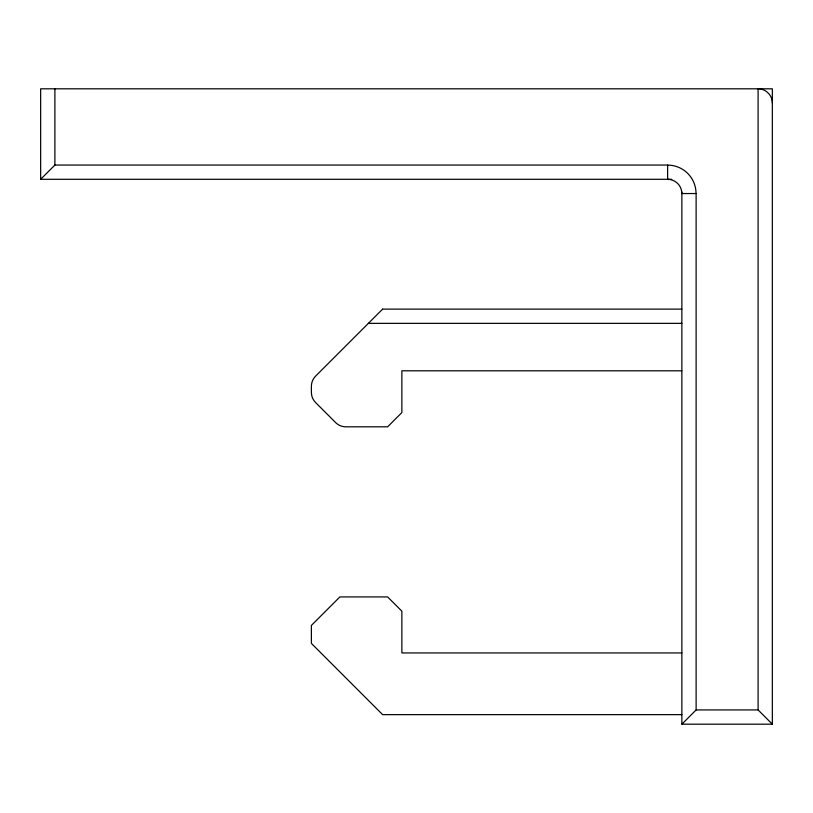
<?xml version="1.0" encoding="UTF-8"?>
<svg xmlns="http://www.w3.org/2000/svg" width="813" height="813" viewBox="0 0 813 813"><rect width="100%" height="100%" fill="white"/><g stroke="black" fill="none" stroke-linecap="round" stroke-linejoin="round"><path stroke-width="1.22" d="M40.711 179.236L54.898 165.049L667.615 165.049L667.615 179.297M382.567 309.174L315.556 376.185A14.248 14.248 0 0 0 311.389 386.256L311.389 392.415A14.248 14.248 0 0 0 315.556 402.496L335.708 422.648A14.248 14.248 0 0 0 345.789 426.815L387.618 426.815L401.866 412.567L401.866 370.799L681.863 370.799M681.934 724.119L696.121 709.932L696.121 193.545L681.863 193.545M671.711 179.297L40.65 179.297L40.65 88.81L772.35 88.81L772.35 724.19L681.863 724.19L681.863 192M382.628 309.113L681.863 309.113M368.38 323.361L681.863 323.361M681.863 652.941L401.866 652.941L401.866 611.173L387.618 596.925L339.885 596.925L311.389 625.421L311.389 643.388L382.628 714.637L681.863 714.637M696.121 709.932L758.102 709.932L772.279 724.109M772.35 103.068C772.543 95.446 765.714 88.617 758.102 88.81L758.102 709.932M54.898 88.81L54.898 165.049M667.615 179.338A14.167 14.167 0 0 1 681.822 193.545M667.615 165.13A28.333 28.333 0 0 1 696.03 193.545"/></g></svg>
